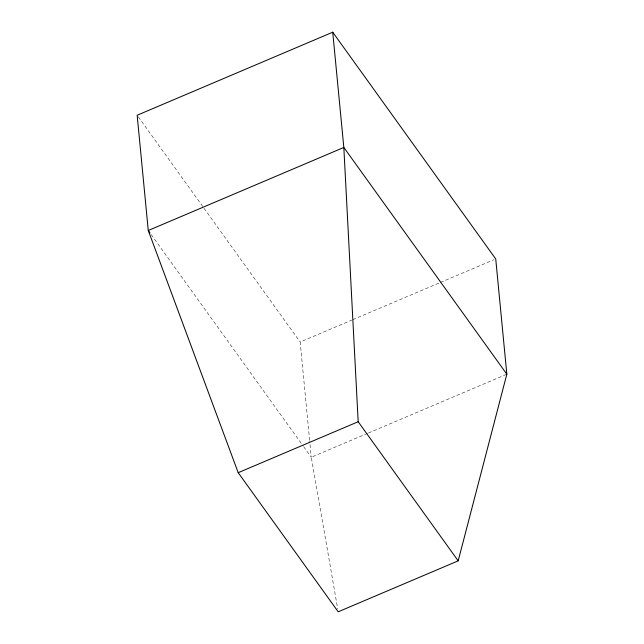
<?xml version="1.0" encoding="UTF-8"?>
<svg xmlns="http://www.w3.org/2000/svg" width="644" height="644" viewBox="0 0 644 644"><rect width="100%" height="100%" fill="white"/><g stroke="black" fill="none" stroke-linecap="round" stroke-linejoin="round"><path stroke-width="0.48" stroke-dasharray="3.22 2.42" d="M309.643 440.367L300.168 342.012L351.833 320.076M352.751 319.682L439.466 282.853M440.391 282.466L493.892 259.741M367.539 433.364L311.269 457.256L337.689 608.83M368.465 432.969L506.836 374.204M138.339 116.886L203.423 207.424M204.011 208.245L300.168 342.012M151.195 234.577L303.058 445.841M303.646 446.654L311.269 457.256L309.74 441.365"/><path stroke-width="0.97" d="M458.19 560.844L506.836 374.204L495.735 258.96L332.731 32.2L137.164 115.252L148.265 230.504L238.2 472.688L338.205 611.8L458.19 560.844L358.185 421.731L343.832 147.444L332.731 32.2M238.2 472.688L358.185 421.731M506.836 374.204L343.832 147.444L148.265 230.504L150.02 232.951"/></g></svg>
